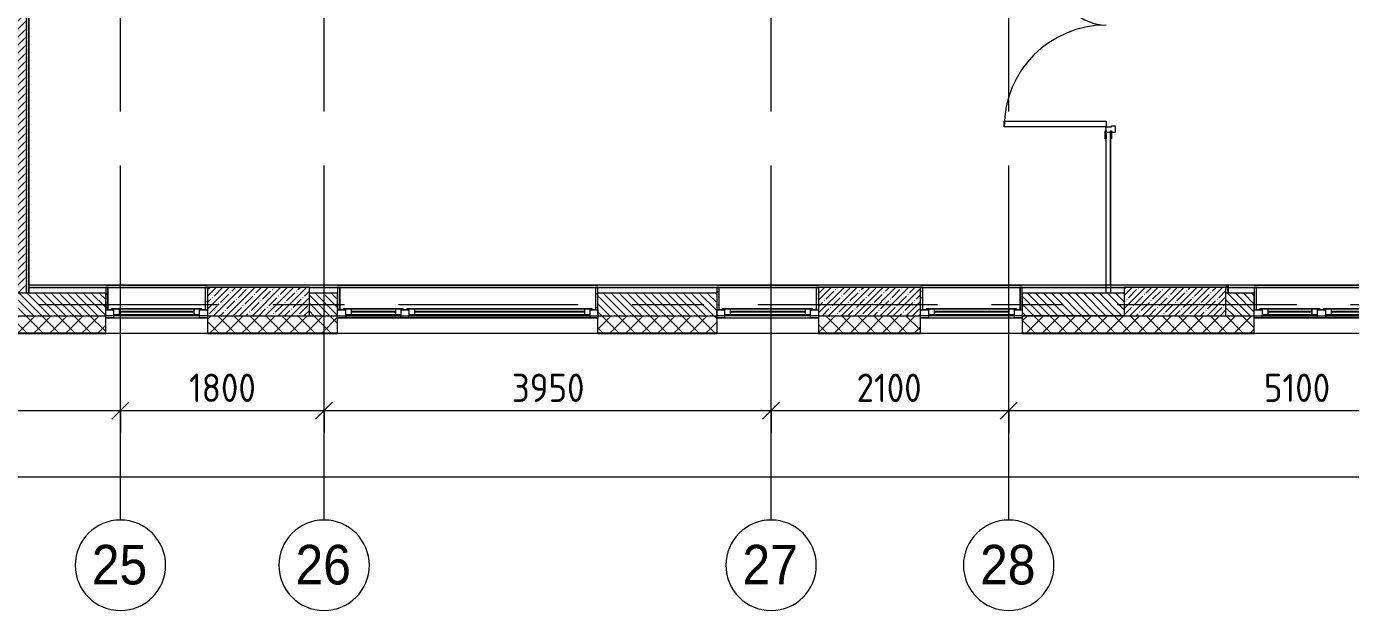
# Model space of a CAD drawing. Header units: millimetres. Extents: x 81382 to 274816, y -8553 to 29000.
# Drawn here: x 92030 to 103731, y -2706 to 2458 of the extents above; entities that cross this region are included whole.
import ezdxf

# ---------------------------------------------------------------- set-up
doc = ezdxf.new("R2010")
doc.units = ezdxf.units.MM
doc.linetypes.add('Осевая', pattern=[3175, 635, -476.25, 1587.5, -476.25])
for name, color, linetype, lineweight in [('A-ANNO-DIMS', 7, 'Continuous', 9), ('A-ANNO-DIMS-100', 7, 'Continuous', 9), ('A-GLAZ', 7, 'Continuous', 9), ('A-GLAZ-1', 7, 'Continuous', 13), ('A-WALL', 7, 'Continuous', 9), ('I-WALL', 7, 'Continuous', 9), ('S-COLS', 7, 'Continuous', 9), ('Оси', 7, 'Continuous', 9), ('Оси-1', 7, 'Continuous', 20), ('Оси-2', 7, 'Осевая', 9)]:
    doc.layers.add(name, color=color, linetype=linetype, lineweight=lineweight)
for name, color, linetype, lineweight, true_color in [('A-DOOR-1', 1, 'Continuous', 9, 0xff0000), ('A-DOOR-2', 1, 'Continuous', 13, 0xff0000), ('A-DOOR-FRAM-1', 1, 'Continuous', 13, 0xff0000), ('A-WALL-1', 7, 'Continuous', 9, 0x3c3c3c), ('A-WALL-FNSH-1', 7, 'Continuous', 9, 0x3c3c3c)]:
    doc.layers.add(name, color=color, linetype=linetype, lineweight=lineweight, true_color=true_color)
doc.styles.add('Arial', font='arial.ttf', dxfattribs={"width": 0.9, "height": 350})
doc.styles.add('ISOCPEUR', font='isocpeur.ttf', dxfattribs={"width": 0.9, "height": 250})
doc.dimstyles.new('ISO-2_5_0_9К_БОЛЬШОЙ', dxfattribs={"dimscale": 304.8, "dimtxt": 248.995294, "dimasz": 0.492126, "dimexe": 0.393701, "dimexo": 0.984252, "dimgap": 0, "dimtad": 1, "dimdec": 0, "dimrnd": 10, "dimzin": 0, "dimdsep": 46, "dimtxsty": 'ISOCPEUR', "dimblk1": 'OBLIQUE', "dimblk2": 'OBLIQUE', "dimsah": 1, "dimcen": 0.09, "dimdle": 0.393701, "dimazin": 0, "dimtfac": 1, "dimtdec": 4, "dimtix": 1, "dimtmove": 0, "dimatfit": 3, "dimfxl": 1, "dimtvp": 1, "dimtolj": 1, "dimtzin": 0, "dimarcsym": 2})
pattern_1 = [(0, (0, 0), (121.92, 30.48), [10.058, -81.382, 10.058, -81.382, -487.68]), (0, (0, 0), (121.92, 30.48), [-182.88, 10.058, -172.822, 10.058, -81.382, -213.36]), (0, (0, 0), (121.92, 30.48), [-457.2, 10.058, -50.902, 10.058, -142.342]), (120, (45.72, 15.24), (-87.356454, 90.345817), [10.058, -81.382, 10.058, -81.382, -487.68]), (120, (45.72, 15.24), (-87.356454, 90.345817), [-182.88, 10.058, -172.822, 10.058, -81.382, -213.36]), (120, (45.72, 15.24), (-87.356454, 90.345817), [-457.2, 10.058, -50.902, 10.058, -142.342]), (240, (60.96, 76.2), (-34.563546, -120.825817), [10.058, -81.382, 10.058, -81.382, -487.68]), (240, (60.96, 76.2), (-34.563546, -120.825817), [-182.88, 10.058, -172.822, 10.058, -81.382, -213.36]), (240, (60.96, 76.2), (-34.563546, -120.825817), [-457.2, 10.058, -50.902, 10.058, -142.342])]

# ---------------------------------------------------------------- blocks, each defined once
blk = doc.blocks.new('BSC_Колонна _Прямоугольная - 250х900-23282983-План заполнения дверных проемов 3 этажа в осях 23-33')
at = {"layer": 'S-COLS'}
h = blk.add_hatch(dxfattribs=at)
h.set_pattern_fill('FP_8', color=256, style=0, pattern_type=2)
h.set_pattern_definition([(45, (-99480, -25), (-57.024626, 57.024626), []), (45, (-99422.975, -25), (-57.024626, 57.024626), [100.806, -20.161, 3.353, -16.808])])
h.paths.add_polyline_path([(-450, -125), (450, -125), (450, 125), (-450, 125)])
for p, q in [((450, 125), (-450, 125)), ((-450, 125), (-450, -125)), ((450, -125), (450, 125)), ((-450, -125), (450, -125))]:
    blk.add_line(p, q, dxfattribs=at)
blk = doc.blocks.new('BSC_Колонна _Прямоугольная - 250х900-V1-План заполнения дверных проемов 3 этажа в осях 23-33')
at = {"layer": 'S-COLS'}
h = blk.add_hatch(dxfattribs=at)
h.set_pattern_fill('FP_14', color=256, style=0, pattern_type=2)
h.set_pattern_definition([(45, (-94080, -25), (-57.024626, 57.024626), []), (45, (-94022.975, -25), (-57.024626, 57.024626), [100.806, -20.161, 3.353, -16.808])])
h.paths.add_polyline_path([(-450, -125), (450, -125), (450, 125), (-450, 125)])
for p, q in [((450, 125), (-450, 125)), ((-450, 125), (-450, -125)), ((450, -125), (450, 125)), ((-450, -125), (450, -125))]:
    blk.add_line(p, q, dxfattribs=at)
blk = doc.blocks.new('BSC_Колонна _Прямоугольная - 250х900-V2-План заполнения дверных проемов 3 этажа в осях 23-33')
at = {"layer": 'S-COLS'}
h = blk.add_hatch(dxfattribs=at)
h.set_pattern_fill('FP_15', color=256, style=0, pattern_type=2)
h.set_pattern_definition([(45, (-102180, -25), (-57.024626, 57.024626), []), (45, (-102122.975, -25), (-57.024626, 57.024626), [100.806, -20.161, 3.353, -16.808])])
h.paths.add_polyline_path([(-450, -125), (450, -125), (450, 125), (-450, 125)])
for p, q in [((450, 125), (-450, 125)), ((-450, 125), (-450, -125)), ((450, -125), (450, 125)), ((-450, -125), (450, -125))]:
    blk.add_line(p, q, dxfattribs=at)
blk = doc.blocks.new('120_Окно_СКБ_2Ст_Фрамуга сверху - 120_Окно_СКБ_2Ст_2300х2500_h_ ДОО-19727959-План заполнения дверных проемов 3 этажа в осях 23-33')
at = {"layer": 'A-GLAZ'}
for p, q in [((1150, -57), (-1150, -57)), ((-1080, -57), (1080, -57)), ((-1030, -107), (470, -107)), ((470, -117), (-1030, -117)), ((640, -107), (1030, -107)), ((1030, -117), (640, -117)), ((-1130, -127), (-1100, -127)), ((540, -127), (570, -127)), ((540, -127), (570, -127)), ((1100, -127), (1130, -127))]:
    blk.add_line(p, q, dxfattribs=at)
at = {"layer": 'A-GLAZ-1'}
for p, q in [((-1150, -127), (-1150, -57)), ((-1150, -57), (-1080, -57)), ((-1080, -57), (-1080, -127)), ((520, -87), (-1080, -87)), ((-1080, -87), (-1080, -127)), ((-1030, -137), (-1030, -87)), ((470, -137), (470, -87)), ((520, -127), (520, -57)), ((520, -57), (590, -57)), ((520, -127), (520, -87)), ((590, -57), (590, -127)), ((1080, -87), (590, -87)), ((590, -87), (590, -127)), ((640, -137), (640, -87)), ((1030, -137), (1030, -87)), ((1080, -127), (1080, -57)), ((1080, -57), (1150, -57)), ((1080, -127), (1080, -87)), ((1150, -57), (1150, -127)), ((-1080, -127), (-1150, -127)), ((-1080, -127), (-1100, -127)), ((-1100, -127), (-1100, -137)), ((-1100, -137), (540, -137)), ((540, -137), (-1100, -137)), ((590, -127), (520, -127)), ((540, -127), (520, -127)), ((540, -137), (540, -127)), ((590, -127), (570, -127)), ((570, -127), (570, -137)), ((570, -137), (1100, -137)), ((1100, -137), (570, -137)), ((1150, -127), (1080, -127)), ((1100, -127), (1080, -127)), ((1100, -137), (1100, -127))]:
    blk.add_line(p, q, dxfattribs=at)
blk = doc.blocks.new('120_Окно_СКБ_1Ст - 120_Окно_СКБ_1Ст 900х2500_h_ с форточкой-V4-План заполнения дверных проемов 3 этажа в осях 23-33')
at = {"layer": 'A-GLAZ'}
for p, q in [((450, -57), (-450, -57)), ((-330, -107), (330, -107)), ((330, -117), (-330, -117)), ((-430, -127), (-400, -127)), ((400, -127), (430, -127))]:
    blk.add_line(p, q, dxfattribs=at)
at = {"layer": 'A-GLAZ-1'}
for p, q in [((-450, -127), (-450, -57)), ((-450, -57), (-380, -57)), ((-380, -57), (-380, -127)), ((380, -87), (-380, -87)), ((-380, -87), (-380, -127)), ((-330, -137), (-330, -87)), ((330, -137), (330, -87)), ((380, -127), (380, -57)), ((380, -57), (450, -57)), ((380, -127), (380, -87)), ((450, -57), (450, -127)), ((-380, -127), (-450, -127)), ((-380, -127), (-400, -127)), ((-400, -127), (-400, -137)), ((-400, -137), (400, -137)), ((400, -137), (-400, -137)), ((450, -127), (380, -127)), ((400, -127), (380, -127)), ((400, -137), (400, -127))]:
    blk.add_line(p, q, dxfattribs=at)
blk = doc.blocks.new('120_Окно_СКБ_1Ст - 120_Окно_СКБ_1Ст 900х2500_h_ с форточкой-V5-План заполнения дверных проемов 3 этажа в осях 23-33')
at = {"layer": 'A-GLAZ'}
for p, q in [((450, -57), (-450, -57)), ((-330, -107), (330, -107)), ((330, -117), (-330, -117)), ((-430, -127), (-400, -127)), ((400, -127), (430, -127))]:
    blk.add_line(p, q, dxfattribs=at)
at = {"layer": 'A-GLAZ-1'}
for p, q in [((-450, -127), (-450, -57)), ((-450, -57), (-380, -57)), ((-380, -57), (-380, -127)), ((380, -87), (-380, -87)), ((-380, -87), (-380, -127)), ((-330, -137), (-330, -87)), ((330, -137), (330, -87)), ((380, -127), (380, -57)), ((380, -57), (450, -57)), ((380, -127), (380, -87)), ((450, -57), (450, -127)), ((-380, -127), (-450, -127)), ((-380, -127), (-400, -127)), ((-400, -127), (-400, -137)), ((-400, -137), (400, -137)), ((400, -137), (-400, -137)), ((450, -127), (380, -127)), ((400, -127), (380, -127)), ((400, -137), (400, -127))]:
    blk.add_line(p, q, dxfattribs=at)
blk = doc.blocks.new('120_Окно_СКБ_1Ст - 120_Окно_СКБ_1Ст 900х2500_h_ с форточкой-V10-План заполнения дверных проемов 3 этажа в осях 23-33')
at = {"layer": 'A-GLAZ'}
for p, q in [((450, -57), (-450, -57)), ((-330, -107), (330, -107)), ((330, -117), (-330, -117)), ((-430, -127), (-400, -127)), ((400, -127), (430, -127))]:
    blk.add_line(p, q, dxfattribs=at)
at = {"layer": 'A-GLAZ-1'}
for p, q in [((-450, -127), (-450, -57)), ((-450, -57), (-380, -57)), ((-380, -57), (-380, -127)), ((380, -87), (-380, -87)), ((-380, -87), (-380, -127)), ((-330, -137), (-330, -87)), ((330, -137), (330, -87)), ((380, -127), (380, -57)), ((380, -57), (450, -57)), ((380, -127), (380, -87)), ((450, -57), (450, -127)), ((-380, -127), (-450, -127)), ((-380, -127), (-400, -127)), ((-400, -127), (-400, -137)), ((-400, -137), (400, -137)), ((400, -137), (-400, -137)), ((450, -127), (380, -127)), ((400, -127), (380, -127)), ((400, -137), (400, -127))]:
    blk.add_line(p, q, dxfattribs=at)
blk = doc.blocks.new('110_Дверь_СКБ_2Ст - Д-5_п__в составе перегородки _не входит в спец__-32680317-План заполнения дверных проемов 3 этажа в осях 23-33')
at = {"layer": 'A-DOOR-1'}
for centre, radius, start, end in [((-638, -20), 400, 270, 0), ((662, -20), 900, 180, 270)]:
    blk.add_arc(centre, radius, start, end, dxfattribs=at)
at = {"layer": 'A-DOOR-2'}
for p, q in [((-638, -20), (-588, -20)), ((-638, -420), (-638, -20)), ((-588, -20), (-588, -420)), ((612, -20), (662, -20)), ((612, -920), (612, -20)), ((662, -20), (662, -920)), ((-588, -420), (-638, -420)), ((662, -920), (612, -920))]:
    blk.add_line(p, q, dxfattribs=at)
at = {"layer": 'A-DOOR-FRAM-1'}
for p, q in [((-742, 28), (-672, 28)), ((-742, 20), (-742, 28)), ((-672, 20), (-742, 20)), ((-688, 60), (-628, 60)), ((-688, -20), (-688, 60)), ((-688, 20), (-672, 20)), ((-688, 19), (-688, 20)), ((-672, 19), (-688, 19)), ((-672, 28), (-672, 20)), ((-672, 20), (-672, 19)), ((-638, 30), (-638, -20)), ((-628, 30), (-638, 30)), ((-628, 60), (-628, 30)), ((652, 60), (712, 60)), ((652, 30), (652, 60)), ((662, 30), (652, 30)), ((662, -20), (662, 30)), ((698, 20), (698, 28)), ((698, 28), (768, 28)), ((698, 19), (698, 20)), ((698, 20), (712, 20)), ((768, 20), (698, 20)), ((712, 19), (698, 19)), ((712, 60), (712, -20)), ((712, 20), (712, 19)), ((768, 28), (768, 20)), ((-742, -20), (-672, -20)), ((-742, -28), (-742, -20)), ((-672, -28), (-742, -28)), ((-638, -20), (-688, -20)), ((-672, -20), (-672, -28)), ((712, -20), (662, -20)), ((698, -28), (698, -20)), ((698, -20), (768, -20)), ((768, -28), (698, -28)), ((768, -20), (768, -28))]:
    blk.add_line(p, q, dxfattribs=at)
blk = doc.blocks.new('Ось сетки - D8-29747960-План заполнения дверных проемов 3 этажа в осях 23-33')
at = {"layer": 'Оси-1'}
for start, end in [(360, 180), (180, 360)]:
    blk.add_arc((0, 0), 4, start, end, dxfattribs=at)
blk = doc.blocks.new('DIMBLOCK41-План заполнения дверных проемов 3 этажа в осях 23-33')
at = {"layer": 'A-ANNO-DIMS-100'}
for p, q in [((89360, -1133), (89360, -819)), ((92860, -1133), (92860, -819)), ((89360, -939), (92860, -939)), ((89360, -939), (89360, -1133)), ((92860, -939), (92860, -1133))]:
    blk.add_line(p, q, dxfattribs=at)
at = {"layer": 'A-ANNO-DIMS-100', "lineweight": 20}
for p, q in [((89360, -939), (89435, -864)), ((92860, -939), (92935, -864)), ((89360, -939), (89285, -1014)), ((92860, -939), (92785, -1014))]:
    blk.add_line(p, q, dxfattribs=at)
at = {"layer": 'A-ANNO-DIMS-100', "color": 0, "insert": (90794, -612), "char_height": 250, "width": 758.48, "attachment_point": 1, "line_spacing_factor": 1.149209, "style": 'ISOCPEUR'}
blk.add_mtext('3500', dxfattribs=at)
blk = doc.blocks.new('_Oblique')
at = {"color": 0, "linetype": 'ByBlock', "lineweight": -2}
blk.add_line((-0.5, -0.5), (0.5, 0.5), dxfattribs=at)
blk = doc.blocks.new('DIMBLOCK42-План заполнения дверных проемов 3 этажа в осях 23-33')
at = {"layer": 'A-ANNO-DIMS-100'}
for p, q in [((92860, -1133), (92860, -819)), ((94660, -1133), (94660, -819)), ((92860, -939), (94660, -939)), ((92860, -939), (92860, -1133)), ((94660, -939), (94660, -1133))]:
    blk.add_line(p, q, dxfattribs=at)
at = {"layer": 'A-ANNO-DIMS-100', "lineweight": 20}
for p, q in [((92860, -939), (92935, -864)), ((94660, -939), (94735, -864)), ((92860, -939), (92785, -1014)), ((94660, -939), (94585, -1014))]:
    blk.add_line(p, q, dxfattribs=at)
at = {"layer": 'A-ANNO-DIMS-100', "color": 0, "insert": (93466, -612), "char_height": 250, "width": 706.76, "attachment_point": 1, "line_spacing_factor": 1.149209, "style": 'ISOCPEUR'}
blk.add_mtext('1800', dxfattribs=at)
blk = doc.blocks.new('DIMBLOCK43-План заполнения дверных проемов 3 этажа в осях 23-33')
at = {"layer": 'A-ANNO-DIMS-100'}
for p, q in [((94660, -1133), (94660, -819)), ((98610, -1133), (98610, -819)), ((94660, -939), (98610, -939)), ((94660, -939), (94660, -1133)), ((98610, -939), (98610, -1133))]:
    blk.add_line(p, q, dxfattribs=at)
at = {"layer": 'A-ANNO-DIMS-100', "lineweight": 20}
for p, q in [((94660, -939), (94735, -864)), ((98610, -939), (98685, -864)), ((94660, -939), (94585, -1014)), ((98610, -939), (98535, -1014))]:
    blk.add_line(p, q, dxfattribs=at)
at = {"layer": 'A-ANNO-DIMS-100', "color": 0, "insert": (96319, -612), "char_height": 250, "width": 758.48, "attachment_point": 1, "line_spacing_factor": 1.149209, "style": 'ISOCPEUR'}
blk.add_mtext('3950', dxfattribs=at)
blk = doc.blocks.new('DIMBLOCK44-План заполнения дверных проемов 3 этажа в осях 23-33')
at = {"layer": 'A-ANNO-DIMS-100'}
for p, q in [((98610, -1133), (98610, -819)), ((100710, -1133), (100710, -819)), ((98610, -939), (100710, -939)), ((98610, -939), (98610, -1133)), ((100710, -939), (100710, -1133))]:
    blk.add_line(p, q, dxfattribs=at)
at = {"layer": 'A-ANNO-DIMS-100', "lineweight": 20}
for p, q in [((98610, -939), (98685, -864)), ((100710, -939), (100785, -864)), ((98610, -939), (98535, -1014)), ((100710, -939), (100635, -1014))]:
    blk.add_line(p, q, dxfattribs=at)
at = {"layer": 'A-ANNO-DIMS-100', "color": 0, "insert": (99366, -612), "char_height": 250, "width": 706.76, "attachment_point": 1, "line_spacing_factor": 1.149209, "style": 'ISOCPEUR'}
blk.add_mtext('2100', dxfattribs=at)
blk = doc.blocks.new('DIMBLOCK45-План заполнения дверных проемов 3 этажа в осях 23-33')
at = {"layer": 'A-ANNO-DIMS-100'}
for p, q in [((100710, -1133), (100710, -819)), ((105810, -1133), (105810, -819)), ((100710, -939), (105810, -939)), ((100710, -939), (100710, -1133)), ((105810, -939), (105810, -1133))]:
    blk.add_line(p, q, dxfattribs=at)
at = {"layer": 'A-ANNO-DIMS-100', "lineweight": 20}
for p, q in [((100710, -939), (100785, -864)), ((105810, -939), (105885, -864)), ((100710, -939), (100635, -1014)), ((105810, -939), (105735, -1014))]:
    blk.add_line(p, q, dxfattribs=at)
at = {"layer": 'A-ANNO-DIMS-100', "color": 0, "insert": (102966, -612), "char_height": 250, "width": 706.76, "attachment_point": 1, "line_spacing_factor": 1.149209, "style": 'ISOCPEUR'}
blk.add_mtext('5100', dxfattribs=at)
blk = doc.blocks.new('DIMBLOCK51-План заполнения дверных проемов 3 этажа в осях 23-33')
at = {"layer": 'A-ANNO-DIMS-100'}
for p, q in [((84560, -1718), (84560, -1404)), ((125010, -1718), (125010, -1404)), ((84440, -1524), (125130, -1524)), ((84560, -1524), (84560, -1718)), ((125010, -1524), (125010, -1718))]:
    blk.add_line(p, q, dxfattribs=at)
at = {"layer": 'A-ANNO-DIMS-100', "lineweight": 20}
for p, q in [((84560, -1524), (84635, -1449)), ((125010, -1524), (125085, -1449)), ((84560, -1524), (84485, -1599)), ((125010, -1524), (124935, -1599))]:
    blk.add_line(p, q, dxfattribs=at)
at = {"layer": 'A-ANNO-DIMS-100', "color": 0, "insert": (104366, -1197), "char_height": 250, "width": 1005.56, "attachment_point": 1, "line_spacing_factor": 1.149209, "style": 'ISOCPEUR'}
blk.add_mtext('40450', dxfattribs=at)

msp = doc.modelspace()

# ---------------------------------------------------------------- hatches: boundary and pattern name
at = {"layer": 'A-WALL'}
h = msp.add_hatch(dxfattribs=at)
h.set_pattern_fill('FP_2', color=256, style=0, pattern_type=2)
h.set_pattern_definition([(135, (0, 0), (-35.35534, -35.35534), [])])
h.paths.add_polyline_path([(121430, -100), (121430, 100), (121130, 100), (121130, -100)])
h.paths.add_polyline_path([(119330, -100), (119330, 100), (118830, 100), (118830, -100)])
h.paths.add_polyline_path([(117030, -100), (117030, 100), (115980, 100), (115980, -100)])
h.paths.add_polyline_path([(113680, -100), (113680, 100), (113430, 100), (113430, -100)])
h.paths.add_polyline_path([(110730, -100), (111630, -100), (111630, 100), (110730, 100)])
h.paths.add_polyline_path([(109348.8, -100), (109830, -100), (109830, 100), (108930, 100), (108930, -100)])
h.paths.add_polyline_path([(106230, -100), (106230, 100), (105180, 100), (105180, -100), (106168.4, -100)])
h.paths.add_polyline_path([(102880, -100), (102880, 100), (102630, 100), (102630, -100)])
h.paths.add_polyline_path([(100830, -100), (101730, -100), (101730, 100), (100830, 100)])
h.paths.add_polyline_path([(98130, -100), (98130, 100), (97080, 100), (97080, -100), (97263.4, -100)])
h.paths.add_polyline_path([(94719.1, -100), (94780, -100), (94780, 100), (94530, 100), (94530, -100)])
h.paths.add_polyline_path([(92730, -100), (92730, 100), (91930, 100), (91930, -100), (92174.8, -100)])
h = msp.add_hatch(dxfattribs=at)
h.set_pattern_fill('FP_1', color=256, style=0, pattern_type=2)
h.set_pattern_definition([(45, (0, 0), (-70.71068, 70.71068), []), (135, (0, 0), (-70.71068, -70.71068), [])])
h.paths.add_polyline_path([(125080, -250), (125080, -100), (123730, -100), (123730, -250)])
h.paths.add_polyline_path([(121430, -250), (121430, -100), (120230, -100), (120230, -250)])
h.paths.add_polyline_path([(119330, -250), (119330, -100), (117930, -100), (117930, -250)])
h.paths.add_polyline_path([(117030, -250), (117030, -100), (115980, -100), (115980, -250)])
h.paths.add_polyline_path([(112530, -250), (113680, -250), (113680, -100), (112530, -100)])
h.paths.add_polyline_path([(109830, -250), (109830, -100), (108930, -100), (108930, -250), (109348.8, -250)])
h.paths.add_polyline_path([(111630, -250), (111630, -100), (110730, -100), (110730, -250)])
h.paths.add_polyline_path([(108030, -250), (108030, -100), (107130, -100), (107130, -250), (107440.6, -250)])
h.paths.add_polyline_path([(106230, -250), (106230, -100), (105180, -100), (105180, -250), (106168.4, -250)])
h.paths.add_polyline_path([(102880, -250), (102880, -100), (100830, -100), (100830, -250), (102352, -250)])
h.paths.add_polyline_path([(99807.7, -250), (99930, -250), (99930, -100), (99030, -100), (99030, -250)])
h.paths.add_polyline_path([(97080, -250), (98130, -250), (98130, -100), (97080, -100)])
h.paths.add_polyline_path([(93630, -250), (94780, -250), (94780, -100), (93630, -100)])
h.paths.add_polyline_path([(91030, -250), (91030, -100), (89210, -100), (89210, -250), (90902.6, -250)])
h.paths.add_polyline_path([(92174.8, -250), (92730, -250), (92730, -100), (91930, -100), (91930, -250)])
at = {"layer": 'I-WALL'}
h = msp.add_hatch(dxfattribs=at)
h.set_pattern_fill('FP_5', color=256, style=0, pattern_type=2)
h.set_pattern_definition([(45, (0, 0), (-35.35534, 35.35534), [])])
h.paths.add_polyline_path([(92030, 100), (92029, 3755), (91950, 3755), (91950, 100)])
h.paths.add_polyline_path([(91950, 5155), (92030, 5155), (92030, 10400), (91950, 10400), (91950, 5210)])
h = msp.add_hatch(dxfattribs=at)
h.set_pattern_fill('FP_35', color=256, style=0, pattern_type=2)
h.set_pattern_definition(pattern_1)
h.paths.add_polyline_path([(92050, 100), (92050, 3755), (92038, 3755), (92038, 3700), (92030, 3700), (92030, 100)])
h.paths.add_polyline_path([(92050, 5155), (92050, 6600), (92030, 6600), (92030.8, 5210), (92038, 5210), (92038, 5155)])
h = msp.add_hatch(dxfattribs=at)
h.set_pattern_fill('FP_35', color=256, style=0, pattern_type=2)
h.set_pattern_definition(pattern_1)
h.paths.add_polyline_path([(107110, 150), (107110, 170), (92050, 170), (92051, 150), (106168.4, 150)])
h = msp.add_hatch(dxfattribs=at)
h.set_pattern_fill('FP_35', color=256, style=0, pattern_type=2)
h.set_pattern_definition(pattern_1)
h.paths.add_polyline_path([(92750, -48), (92750, 150), (92730, 150), (92730, -48)])
h = msp.add_hatch(dxfattribs=at)
h.set_pattern_fill('FP_35', color=256, style=0, pattern_type=2)
h.set_pattern_definition(pattern_1)
h.paths.add_polyline_path([(93630, -48), (93630, 149.8), (93610, 149.8), (93610, -48)])
h = msp.add_hatch(dxfattribs=at)
h.set_pattern_fill('FP_35', color=256, style=0, pattern_type=2)
h.set_pattern_definition(pattern_1)
h.paths.add_polyline_path([(94800, -48), (94800, 150), (94780, 150), (94780, -48)])
h = msp.add_hatch(dxfattribs=at)
h.set_pattern_fill('FP_35', color=256, style=0, pattern_type=2)
h.set_pattern_definition(pattern_1)
h.paths.add_polyline_path([(97080, -48), (97080, 149.8), (97060, 149.8), (97060, -48)])
h = msp.add_hatch(dxfattribs=at)
h.set_pattern_fill('FP_35', color=256, style=0, pattern_type=2)
h.set_pattern_definition(pattern_1)
h.paths.add_polyline_path([(98150, -48), (98150, 150), (98130, 150), (98130, -48)])
h = msp.add_hatch(dxfattribs=at)
h.set_pattern_fill('FP_35', color=256, style=0, pattern_type=2)
h.set_pattern_definition(pattern_1)
h.paths.add_polyline_path([(99030, -48), (99030, 149.8), (99010, 149.8), (99010, -48)])
h = msp.add_hatch(dxfattribs=at)
h.set_pattern_fill('FP_35', color=256, style=0, pattern_type=2)
h.set_pattern_definition(pattern_1)
h.paths.add_polyline_path([(99950, -48), (99950, 150), (99930, 150), (99930, -48)])
h = msp.add_hatch(dxfattribs=at)
h.set_pattern_fill('FP_35', color=256, style=0, pattern_type=2)
h.set_pattern_definition(pattern_1)
h.paths.add_polyline_path([(100830, -48), (100830, 149.8), (100810, 149.8), (100810, -48)])
h = msp.add_hatch(dxfattribs=at)
h.set_pattern_fill('FP_35', color=256, style=0, pattern_type=2)
h.set_pattern_definition(pattern_1)
h.paths.add_polyline_path([(102650, 100), (102650, 160), (102630, 160), (102630, 100)])
h = msp.add_hatch(dxfattribs=at)
h.set_pattern_fill('FP_35', color=256, style=0, pattern_type=2)
h.set_pattern_definition(pattern_1)
h.paths.add_polyline_path([(102900, -48), (102900, 150), (102880, 150), (102880, -48)])

# ---------------------------------------------------------------- linework, layer by layer
at = {"layer": 'A-WALL'}
for p, q in [((92030, 100), (92030, 3700)), ((101570, 100), (101570, 1465)), ((101610, 1465), (101610, 100)), ((91930, -100), (92730, -100)), ((91930, -100), (92730, -100)), ((94530, -100), (94780, -100)), ((94530, -100), (98130, -100)), ((97080, -100), (98130, -100)), ((100830, -100), (101730, -100)), ((101730, -100), (100830, -100)), ((102630, -100), (102880, -100)), ((102630, -100), (111630, -100)), ((91930, -250), (92730, -250)), ((91930, -253), (92730, -253)), ((93630, -258), (92730, -258)), ((93630, -250), (94780, -250)), ((93630, -253), (94780, -253)), ((97080, -258), (94780, -258)), ((97080, -250), (98130, -250)), ((97080, -253), (98130, -253)), ((99030, -258), (98130, -258)), ((99030, -250), (99930, -250)), ((99030, -253), (99930, -253)), ((100830, -258), (99930, -258)), ((100830, -250), (102880, -250)), ((100830, -253), (102880, -253)), ((105180, -258), (102880, -258))]:
    msp.add_line(p, q, dxfattribs=at)
at = {"layer": 'A-WALL-1'}
for p, q in [((107110, 170), (92050, 170)), ((92050, 170), (92050, 150)), ((92050, 150), (93630, 150)), ((92750, 150), (92730, 150)), ((92730, 150), (92730, -48)), ((92750, -48), (92750, 150)), ((93630, 149.8), (93610, 149.8)), ((93610, 149.8), (93610, -48)), ((94530, 150), (99030, 150)), ((94800, 150), (94780, 150)), ((94780, 150), (94780, -48)), ((94800, -48), (94800, 150)), ((97080, 149.8), (97060, 149.8)), ((97060, 149.8), (97060, -48)), ((97080, -250), (97080, 149.8)), ((98150, 150), (98130, 150)), ((98130, 150), (98130, -250)), ((98150, -48), (98150, 150)), ((99030, 149.8), (99010, 149.8)), ((99010, 149.8), (99010, -48)), ((99930, 150), (101730, 150)), ((99950, 150), (99930, 150)), ((99950, -48), (99950, 150)), ((100830, 149.8), (100810, 149.8)), ((100810, 149.8), (100810, -48)), ((100830, -48), (100830, 149.8)), ((102630, 160), (102630, 150)), ((102650, 160), (102630, 160)), ((102630, 150), (107130, 150)), ((102900, 150), (102880, 150)), ((102880, 150), (102880, -48)), ((102900, -48), (102900, 150)), ((92730, 100), (91930, 100)), ((92730, -250), (92730, 100)), ((94780, 100), (94530, 100)), ((94780, -250), (94780, 100)), ((98130, 100), (97080, 100)), ((101730, 100), (100830, 100)), ((100830, 100), (100830, -250)), ((102880, 100), (102630, 100)), ((102880, -250), (102880, 100)), ((92730, -48), (92750, -48)), ((93610, -48), (93630, -48)), ((93630, -100), (93630, -250)), ((94780, -48), (94800, -48)), ((97060, -48), (97080, -48)), ((98130, -48), (98150, -48)), ((99010, -48), (99030, -48)), ((99030, -100), (99030, -250)), ((99930, -48), (99950, -48)), ((99930, -250), (99930, -100)), ((100810, -48), (100830, -48)), ((102880, -48), (102900, -48))]:
    msp.add_line(p, q, dxfattribs=at)
at = {"layer": 'A-WALL-FNSH-1'}
for p, q in [((92050, 3755), (92050, 170)), ((92051, 171), (92051, 3755)), ((101569, 1465), (101569, 171)), ((101611, 171), (101611, 1465)), ((92050, 150), (92050, 100)), ((92730, 171), (92051, 171)), ((92051, 100), (92051, 150)), ((92730, 170), (92730, 171)), ((92751, 150), (92750, 150)), ((92751, -48), (92751, 150)), ((93610, 149.8), (93609, 149.8)), ((93609, 149.8), (93609, -48)), ((94780, 171), (93630, 171)), ((93630, 171), (93630, 170)), ((94780, 170), (94780, 171)), ((94801, 150), (94800, 150)), ((94801, -48), (94801, 150)), ((97060, 149.8), (97059, 149.8)), ((97059, 149.8), (97059, -48)), ((98130, 171), (97080, 171)), ((97080, 171), (97080, 170)), ((98130, 170), (98130, 171)), ((98151, 150), (98150, 150)), ((98151, -48), (98151, 150)), ((99010, 149.8), (99009, 149.8)), ((99009, 149.8), (99009, -48)), ((99930, 171), (99030, 171)), ((99030, 171), (99030, 170)), ((99930, 170), (99930, 171)), ((99951, 150), (99950, 150)), ((99951, -48), (99951, 150)), ((100810, 149.8), (100809, 149.8)), ((100809, 149.8), (100809, -48)), ((101569, 171), (100830, 171)), ((100830, 171), (100830, 170)), ((101610, 171), (101570, 171)), ((102880, 171), (101611, 171)), ((102650, 170), (102650, 100)), ((102651, 100), (102651, 170)), ((102880, 170), (102880, 171)), ((102901, 150), (102900, 150)), ((102901, -48), (102901, 150)), ((92750, -48), (92751, -48)), ((93609, -48), (93610, -48)), ((94800, -48), (94801, -48)), ((97059, -48), (97060, -48)), ((98150, -48), (98151, -48)), ((99009, -48), (99010, -48)), ((99950, -48), (99951, -48)), ((100809, -48), (100810, -48)), ((102900, -48), (102901, -48)), ((91930, -258), (92730, -258)), ((92730, -258), (92730, -250)), ((93630, -250), (93630, -258)), ((93630, -258), (94780, -258)), ((94780, -258), (94780, -250)), ((97080, -250), (97080, -258)), ((97080, -258), (98130, -258)), ((98130, -258), (98130, -250)), ((99030, -250), (99030, -258)), ((99030, -258), (99930, -258)), ((99930, -258), (99930, -250)), ((100830, -250), (100830, -258)), ((100830, -258), (102880, -258)), ((102880, -258), (102880, -250))]:
    msp.add_line(p, q, dxfattribs=at)
at = {"layer": 'I-WALL'}
for p, q in [((92730, 171), (93630, 171)), ((94780, 171), (97080, 171)), ((98130, 171), (99030, 171)), ((99930, 171), (100830, 171)), ((102880, 171), (105180, 171)), ((93630, -100), (92730, -100)), ((99030, -100), (98130, -100)), ((100830, -100), (99930, -100))]:
    msp.add_line(p, q, dxfattribs=at)
at = {"layer": 'Оси'}
for p, q in [((92860, -1906.3), (92860, 593.7)), ((94660, -1906.3), (94660, 593.7)), ((98610, -1906.3), (98610, 593.7)), ((100710, -1906.3), (100710, 593.7))]:
    msp.add_line(p, q, dxfattribs=at)
at = {"layer": 'Оси-2'}
for p, q in [((92860, 593.7), (92860, 18900)), ((94660, 593.7), (94660, 18900)), ((98610, 593.7), (98610, 18900)), ((100710, 593.7), (100710, 18900)), ((84681.8, 0), (122730, 0))]:
    msp.add_line(p, q, dxfattribs=at)

# ---------------------------------------------------------------- block references
at = {"layer": 'A-DOOR-1', "rotation": 270}
msp.add_blockref('110_Дверь_СКБ_2Ст - Д-5_п__в составе перегородки _не входит в спец__-32680317-План заполнения дверных проемов 3 этажа в осях 23-33', (101590, 2232.5), dxfattribs=at)
at = {"layer": 'A-GLAZ', "rotation": 180}
for name, p in [('120_Окно_СКБ_1Ст - 120_Окно_СКБ_1Ст 900х2500_h_ с форточкой-V5-План заполнения дверных проемов 3 этажа в осях 23-33', (93180, -175)), ('120_Окно_СКБ_2Ст_Фрамуга сверху - 120_Окно_СКБ_2Ст_2300х2500_h_ ДОО-19727959-План заполнения дверных проемов 3 этажа в осях 23-33', (95930, -175)), ('120_Окно_СКБ_1Ст - 120_Окно_СКБ_1Ст 900х2500_h_ с форточкой-V4-План заполнения дверных проемов 3 этажа в осях 23-33', (98580, -175)), ('120_Окно_СКБ_1Ст - 120_Окно_СКБ_1Ст 900х2500_h_ с форточкой-V10-План заполнения дверных проемов 3 этажа в осях 23-33', (100380, -175)), ('120_Окно_СКБ_2Ст_Фрамуга сверху - 120_Окно_СКБ_2Ст_2300х2500_h_ ДОО-19727959-План заполнения дверных проемов 3 этажа в осях 23-33', (104030, -175))]:
    msp.add_blockref(name, p, dxfattribs=at)
at = {"layer": 'S-COLS'}
for name, p in [('BSC_Колонна _Прямоугольная - 250х900-V1-План заполнения дверных проемов 3 этажа в осях 23-33', (94080, 25)), ('BSC_Колонна _Прямоугольная - 250х900-23282983-План заполнения дверных проемов 3 этажа в осях 23-33', (99480, 25)), ('BSC_Колонна _Прямоугольная - 250х900-V2-План заполнения дверных проемов 3 этажа в осях 23-33', (102180, 25))]:
    msp.add_blockref(name, p, dxfattribs=at)
at = {"layer": 'Оси-1', "xscale": 99.99999999999993, "yscale": 99.99999999999993, "zscale": 99.99999999999993}
for p in [(92860, -2306.3), (94660, -2306.3), (98610, -2306.3), (100710, -2306.3)]:
    msp.add_blockref('Ось сетки - D8-29747960-План заполнения дверных проемов 3 этажа в осях 23-33', p, dxfattribs=at)

# ---------------------------------------------------------------- texts
at = {"layer": 'Оси', "char_height": 350, "width": 606.076, "attachment_point": 1, "style": 'Arial'}
for s, insert in [('25', (92607.4, -2125.6)), ('26', (94407.4, -2125.6)), ('27', (98357.4, -2125.6)), ('28', (100457.4, -2125.6))]:
    msp.add_mtext(s, dxfattribs=dict(at, insert=insert))

# ---------------------------------------------------------------- dimensions: what is measured, and where the dimension line sits
at = {"layer": 'A-ANNO-DIMS'}
for base, p1, p2, override, picture, middle in [((92860, -938.6), (89360, -832.6), (92860, -832.6), {"dimpost": '<>', "dimfxl": 3500}, 'DIMBLOCK41-План заполнения дверных проемов 3 этажа в осях 23-33', (91110, -813.6)), ((94660, -938.6), (92860, -832.6), (94660, -832.6), {"dimpost": '<>', "dimfxl": 1800}, 'DIMBLOCK42-План заполнения дверных проемов 3 этажа в осях 23-33', (93760, -813.6)), ((98610, -938.6), (94660, -832.6), (98610, -832.6), {"dimpost": '<>', "dimfxl": 3950}, 'DIMBLOCK43-План заполнения дверных проемов 3 этажа в осях 23-33', (96635, -813.6)), ((100710, -938.6), (98610, -832.6), (100710, -832.6), {"dimpost": '<>', "dimfxl": 2100}, 'DIMBLOCK44-План заполнения дверных проемов 3 этажа в осях 23-33', (99660, -813.6)), ((105810, -938.6), (100710, -832.6), (105810, -832.6), {"dimpost": '<>', "dimfxl": 5100}, 'DIMBLOCK45-План заполнения дверных проемов 3 этажа в осях 23-33', (103260, -813.6)), ((125010, -1524), (84560, -1417.9), (125010, -1417.9), {"dimpost": '<>', "dimfxl": 40450}, 'DIMBLOCK51-План заполнения дверных проемов 3 этажа в осях 23-33', (104785, -1399))]:
    dim = msp.add_linear_dim(base=base, p1=p1, p2=p2, dimstyle='ISO-2_5_0_9К_БОЛЬШОЙ', override=override, dxfattribs=at)
    dim.commit()
    dim.dimension.update_dxf_attribs({"geometry": picture, "text_midpoint": middle})

doc.saveas('drawing.dxf')
